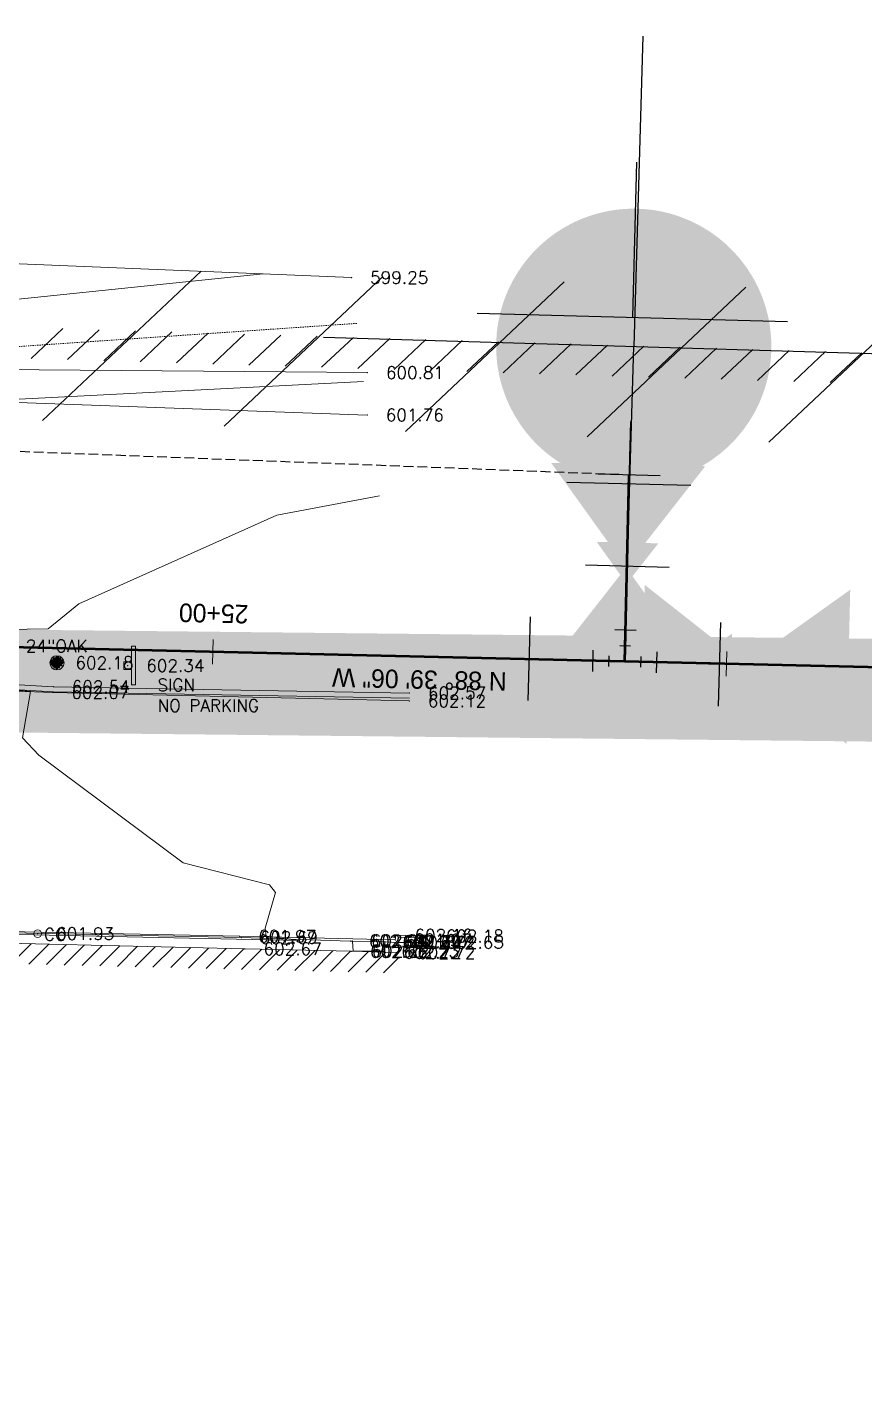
# Model space of a CAD drawing. Extents: x 2536931 to 2538613, y 7112513 to 7131087.
# Drawn here: x 2537706.1 to 2537787.6, y 7124922.6 to 7125053.7 of the extents above; entities that cross this region are included whole.
import ezdxf
from ezdxf.enums import TextEntityAlignment as Align

# ---------------------------------------------------------------- set-up
doc = ezdxf.new("R2010")
doc.units = 0
doc.header["$MEASUREMENT"] = 0
for name, pattern in [('DGN Style 3', [1.334151255252838, 0.9529651823234557, -0.3811860729293823]), ('DGN Style 4', [1.5247442917175293, 0.7623721458587647, -0.3811860729293823, 0, -0.3811860729293823]), ('HIDDEN2', [0.1875, 0.125, -0.0625])]:
    doc.linetypes.add(name, pattern=pattern)
for name, color, linetype, lineweight in [('C-FIRE-HYDT-100SCALE', 7, 'Continuous', 30), ('C-FIRE-HYDT-200SCALE', 3, 'Continuous', 30), ('C-FIRE-HYDT-20SCALE', 30, 'Continuous', 30), ('C-FIRE-HYDT-40SCALE', 1, 'Continuous', 30), ('C-WATR-INST-100SCALE', 7, 'Continuous', 30), ('C-WATR-INST-200SCALE', 3, 'Continuous', 30), ('C-WATR-INST-20SCALE', 30, 'Continuous', 30), ('C-WATR-INST-40SCALE', 1, 'Continuous', 30), ('C-WATR-UGND', 4, 'Continuous', 53), ('C-WATR-UGND-ABANDON-100', 7, 'Continuous', 13), ('C-WATR-UGND-ABANDON-20', 7, 'Continuous', 13), ('D_ALIGN_WL_20_SCALE', 7, 'Continuous', 30), ('D_ALIGN_WL_CENTERLINE', 7, 'DGN Style 4', 30), ('distance', 54, 'Continuous', 0), ('PT', 7, 'Continuous', 0), ('PTELEV', 5, 'Continuous', 0), ('V-BLDG', 8, 'Continuous', 0), ('V-BLDG-OTLN', 8, 'Continuous', 0), ('V-POWR-OVHD', 8, 'OVERHEAD_ELECTRIC', 0), ('V-PVMT-CONC', 8, 'Continuous', 0), ('V-ROAD-CURB-BACK', 8, 'Continuous', 0), ('V-ROAD-CURB-FACE', 54, 'Continuous', 0), ('V-SITE-SIGN', 8, 'Continuous', 0), ('V-SITE-VEGE', 8, 'Continuous', 0), ('V-SITE-VEGE-DESC', 8, 'Continuous', 0), ('V-SSWR-LABL', 252, 'Continuous', 0), ('V-SSWR-MHOL', 8, 'Continuous', 0), ('V-TINN-BRKL', 100, 'Continuous', 0), ('V-TOPO-MAJR', 252, 'HIDDEN2', 0), ('V-TOPO-MINR', 8, 'Continuous', 0)]:
    doc.layers.add(name, color=color, linetype=linetype, lineweight=lineweight)
doc.styles.add('PTXT', font='romans.shx')
doc.styles.add('ROMANS', font='romans.shx')
doc.styles.add('Style-BRIDGE', font='BRIDGE.shx')
doc.styles.add('Style-romans', font='romans.shx')
doc.linetypes.add('OVERHEAD_ELECTRIC', pattern='A,0.25,-0.08,["OHE",Style-romans,S=0.05,R=0,X=-0.065,Y=-0.025],-0.08', length=0.41)

# ---------------------------------------------------------------- blocks, each defined once
blk = doc.blocks.new('CO')
at = {"linetype": 'Continuous'}
blk.add_circle((0, 0), 0.01875, dxfattribs=at)
blk = doc.blocks.new('SIGN')
at = {"linetype": 'Continuous'}
for points in [[(0.01874999981373549, 0.09375), (0.03750000009313226, 0.09375), (0.03750000009313226, -0.09375), (0.01874999981373549, -0.09375)], [(0.01874999981373549, -0.01874999981373549), (-0.01874999981373549, -0.01874999981373549), (-0.01874999981373549, 0.01874999981373549), (0.01874999981373549, 0.01874999981373549)]]:
    blk.add_3dface(points, dxfattribs=at)
blk = doc.blocks.new('TREE')
at = {"linetype": 'Continuous', "flags": 128}
blk.add_lwpolyline([(0.03453942202031612, 0, 0.9999999999999999), (-0.03453942202031612, -2.114859783171583e-18, 0.9999999999999999), (0.03453942202031612, 2.114859783171583e-18)], format="xyb", dxfattribs=at)
for points in [[(0.03453942202031612, 0.004934202879667282), (-0.03453942202031612, 0.004934202879667282)], [(-0.03453942202031612, 0), (0.03453942202031612, 0)], [(-0.02960521867498755, 0.01480260957032442), (0.02960521867498755, 0.01480260957032442)], [(0.02960521867498755, 0.009868406690657139), (-0.02960521867498755, 0.009868406690657139)], [(-0.02960521867498755, 0.009868406690657139), (0.02467101579532027, 0.009868406690657139)], [(-0.02960521867498755, 0.004934202879667282), (0.02467101579532027, 0.004934202879667282)], [(0.02467101579532027, 0.02467101532965899), (-0.02467101579532027, 0.02467101532965899)], [(-0.0197368124499917, 0.0197368124499917), (0.0197368124499917, 0.0197368124499917)], [(0.01480260957032442, 0.0197368124499917), (-0.0197368124499917, 0.0197368124499917)], [(0.009868406224995852, 0.02467101532965899), (-0.009868406224995852, 0.02467101532965899)], [(-0.004934203345328569, 0.02960521914064884), (0.009868406224995852, 0.02960521914064884)], [(-0.02960521867498755, -0.004934202879667282), (0.02960521867498755, -0.004934202879667282)], [(-0.02960521867498755, -0.004934202879667282), (0.02960521867498755, -0.004934202879667282)], [(-0.02960521867498755, -0.009868406690657139), (0.02467101579532027, -0.009868406690657139)], [(0.0197368124499917, -0.01480260957032442), (-0.02467101579532027, -0.01480260957032442)], [(0.02960521867498755, -0.01480260957032442), (-0.02467101579532027, -0.01480260957032442)], [(0.01480260957032442, -0.0197368124499917), (-0.0197368124499917, -0.0197368124499917)], [(-0.01480260957032442, -0.02467101532965899), (0.01480260957032442, -0.02467101532965899)], [(-0.009868406224995852, -0.02467101532965899), (0.004934203345328569, -0.02467101532965899)], [(-0.004934203345328569, -0.02960521914064884), (0.004934203345328569, -0.02960521914064884)]]:
    blk.add_lwpolyline(points, dxfattribs=at)
blk = doc.blocks.new('WVP40SC')
at = {"layer": 'C-WATR-INST-40SCALE', "extrusion": (0, 0, -1)}
blk.add_solid([(3.999999997206032, -2.999999999534339), (3.999999998137355, 3.000000000465661), (0, 0)], dxfattribs=at)
at = {"layer": 'C-WATR-INST-40SCALE'}
blk.add_solid([(0, 0), (4, -3), (3.999999998137355, 3)], dxfattribs=at)
blk = doc.blocks.new('FHP40SC_1')
at = {"layer": 'C-FIRE-HYDT-20SCALE'}
h = blk.add_hatch(color=256, dxfattribs=at)
edge = h.paths.add_edge_path()
edge.add_arc((1.819804310798645e-05, 5.067145684733987e-05), 2.679330379298014, 0.0001726637961494825, 360.0001726637961)
for p, q in [((-1.862645149230957e-09, 6.039663467381615), (3.725290298461914e-09, -1.80443748831749e-09)), ((-6.039663473144174, -1.33877620100975e-09), (6.039663473144174, -1.629814505577087e-09))]:
    blk.add_line(p, q, dxfattribs=at)
blk = doc.blocks.new('TP20SC')
at = {"layer": 'C-WATR-INST-20SCALE'}
for p, q in [((-0.5142857143655419, 1.542857152177021), (0.5142857199534774, 1.542857146530878)), ((-4.656612873077393e-09, 1.542857145890594), (0, -2.328306436538696e-10)), ((-1.542857157997787, -0.5142857162863947), (-1.542857145890594, 0.5142857164610177)), ((-1.542857144027948, 1.746229827404022e-10), (0, -2.328306436538696e-10)), ((1.542857144959271, 4.074536263942719e-10), (0, -2.328306436538696e-10)), ((1.542857143096626, 0.5142857166938484), (1.54285713005811, -0.5142857170430943))]:
    blk.add_line(p, q, dxfattribs=at)
blk = doc.blocks.new('WVP40SC_1')
at = {"layer": 'C-WATR-INST-20SCALE', "extrusion": (0, 0, -1)}
blk.add_solid([(3.999999998137355, -3.000000000465661), (4, 2.999999999534339), (0, 2.328306436538696e-10)], dxfattribs=at)
at = {"layer": 'C-WATR-INST-20SCALE'}
blk.add_solid([(0, 2.328306436538696e-10), (4, -3.000000000698492), (4, 2.999999999534339)], dxfattribs=at)
blk = doc.blocks.new('FHP40SC')
at = {"layer": 'C-FIRE-HYDT-40SCALE'}
h = blk.add_hatch(color=256, dxfattribs=at)
edge = h.paths.add_edge_path()
edge.add_arc((1.819618046283722e-05, 5.067160236649215e-05), 2.679330379298014, 0.0001726637961494825, 360.0001726637961)
for p, q in [((-1.862645149230957e-09, 6.039663467556238), (2.793967723846436e-09, -1.57160684466362e-09)), ((-6.039663473144174, -1.222360879182816e-09), (6.039663471281528, -1.455191522836685e-09))]:
    blk.add_line(p, q, dxfattribs=at)
blk = doc.blocks.new('FHP40SC_4')
at = {"layer": 'C-FIRE-HYDT-100SCALE'}
h = blk.add_hatch(color=256, dxfattribs=at)
edge = h.paths.add_edge_path()
edge.add_arc((1.81978102773428e-05, 5.067144229542464e-05), 2.679330379298015, 0.0001726637961491858, 360.0001726637961)
for p, q in [((-1.629814505577087e-09, 6.039663467352511), (3.026798367500305e-09, -1.789885573089123e-09)), ((-6.039663474308327, -1.469743438065052e-09), (6.039663472445682, -1.644366420805454e-09))]:
    blk.add_line(p, q, dxfattribs=at)
blk = doc.blocks.new('FHP40SC_5')
at = {"layer": 'C-FIRE-HYDT-200SCALE'}
h = blk.add_hatch(color=256, dxfattribs=at)
edge = h.paths.add_edge_path()
edge.add_arc((1.819699537009001e-05, 5.067230813438073e-05), 2.679330379298015, 0.0001726637961530436, 360.0001726637961)
for p, q in [((-1.280568540096283e-09, 6.039663468422077), (1.862645149230957e-09, -9.74978320300579e-10)), ((-6.03966347174719, -2.546585164964199e-10), (6.039663469186053, 3.637978807091713e-11))]:
    blk.add_line(p, q, dxfattribs=at)
blk = doc.blocks.new('*U69')
at = {"layer": 'C-WATR-INST-200SCALE'}
for p, q in [((6.72986435360508, 9.234907546080649), (-1.408819556992967, 9.307300826534629)), ((2.660522398247849, 9.2711041867733), (2.495589022000786, -9.27123252954334)), ((-6.656915796687827, 4.151768046431243), (-6.72930950607406, -3.9869638774544)), ((6.564930977358017, -9.307429171167314), (-1.573752933356445, -9.235035888850689))]:
    blk.add_line(p, q, dxfattribs=at)
blk = doc.blocks.new('*U67')
at = {"layer": 'C-WATR-INST-200SCALE'}
blk.add_line((-28.24628989951452, 0.8995031295344234), (2.400548763282131, -0.000264754518866539), dxfattribs=at)
at = {"layer": 'C-FIRE-HYDT-200SCALE', "xscale": 5.000000000000001, "yscale": 5.000000000000001, "zscale": 5.000000000000001, "rotation": 268.3181426825738}
blk.add_blockref('FHP40SC_5', (2.40054876357317, -0.0002647619694471359), dxfattribs=at)
at = {"layer": 'C-WATR-INST-200SCALE', "rotation": 178.827949876491}
blk.add_blockref('*U69', (-25.66877488134196, 0.8467055978253484), dxfattribs=at)
blk = doc.blocks.new('TP20SC_1')
at = {"layer": 'C-WATR-INST-40SCALE'}
for p, q in [((-0.5142857125028968, 1.542857152177021), (0.5142857213504612, 1.542857146589085)), ((-3.725290298461914e-09, 1.542857145948801), (4.656612873077393e-10, -2.037268131971359e-10)), ((-1.542857157532126, -0.5142857162572909), (-1.542857145424932, 0.514285716577433)), ((-1.542857142630965, 1.746229827404022e-10), (4.656612873077393e-10, -2.037268131971359e-10)), ((1.542857144959271, 4.365574568510056e-10), (4.656612873077393e-10, -2.037268131971359e-10)), ((1.542857143096626, 0.5142857167229522), (1.542857130523771, -0.5142857169848867))]:
    blk.add_line(p, q, dxfattribs=at)
blk = doc.blocks.new('WVP40SC_8')
at = {"layer": 'C-WATR-INST-100SCALE', "extrusion": (0, 0, -1)}
blk.add_solid([(3.999999997904524, -2.999999998835847), (3.999999998050043, 3.000000001862645), (1.455191522836685e-11, 0)], dxfattribs=at)
at = {"layer": 'C-WATR-INST-100SCALE'}
blk.add_solid([(-1.455191522836685e-11, 0), (3.999999998733983, -2.99999999627471), (3.999999997919076, 2.999999998603016)], dxfattribs=at)

msp = doc.modelspace()

# ---------------------------------------------------------------- hatches: boundary and pattern name
at = {"layer": 'V-BLDG-OTLN'}
h = msp.add_hatch(dxfattribs=at)
h.set_pattern_fill('ANSI31', color=256, style=0)
h.set_pattern_definition([(45, (0, 0), (-0.8838834764831844, 0.8838834764831845), [])])
h.paths.add_polyline_path([(2537742.268, 7124963.651), (2537740.93, 7124963.69), (2537737.645, 7124963.773), (2537727.312, 7124964.009), (2537694.643, 7124964.805), (2537694.561, 7124961.824), (2537687.558, 7124962.041), (2537687.669, 7124964.955), (2537668.52, 7124965.45), (2537643.113, 7124966.063), (2537638.956, 7124966.169), (2537606.326, 7124966.94), (2537606.278756061, 7124964.940558076), (2537638.906887115, 7124964.169602236), (2537643.063388914, 7124964.063614939), (2537668.470038492, 7124963.450623394), (2537685.593383944, 7124963.007986389), (2537685.482778499, 7124960.104344361), (2537696.505057967, 7124959.762800073), (2537696.587421873, 7124962.757029386), (2537727.264808103, 7124962.009556264), (2537737.596908137, 7124961.773576819), (2537740.875605886, 7124961.690736054), (2537742.209728783, 7124961.651849063)])

# ---------------------------------------------------------------- linework, layer by layer
at = {"layer": 'C-WATR-UGND'}
for p, q in [((2537764.265415153, 7124991.95718474), (2537764.693484037, 7125010.130393294)), ((2537878.000985099, 7124989.280454865), (2537640.909025136, 7124994.86016248)), ((2537764.265415153, 7124991.95718474), (2537764.326310387, 7124994.544734378))]:
    msp.add_line(p, q, dxfattribs=at)
at = {"layer": 'C-WATR-UGND', "linetype": 'DGN Style 3', "lineweight": 30, "flags": 128}
msp.add_lwpolyline([(2537507.271466016, 7125009.909140774), (2537509.464082424, 7125009.842661556, 0.4142135622881484), (2537512.55362143, 7125012.750366617), (2537512.584048708, 7125013.753918572, -0.4165739338164965), (2537518.811410605, 7125019.567670152), (2537764.693484633, 7125010.130418597)], format="xyb", dxfattribs=at)
at = {"layer": 'C-WATR-UGND-ABANDON-100', "linetype": 'Continuous'}
for p, q in [((2537707.604176588, 7125015.389290872), (2537723.044505951, 7125029.935638495)), ((2537725.273995452, 7125014.862507078), (2537740.714324819, 7125029.4088547)), ((2537742.943814316, 7125014.335723284), (2537758.38414368, 7125028.882070906)), ((2537760.613633187, 7125013.808939489), (2537776.053962553, 7125028.35528711)), ((2537778.283452057, 7125013.282155699), (2537793.723781422, 7125027.828503316))]:
    msp.add_line(p, q, dxfattribs=at)
at = {"layer": 'C-WATR-UGND-ABANDON-20', "linetype": 'Continuous'}
for p, q in [((2537706.494026114, 7125021.428839293), (2537709.582998489, 7125024.337146306)), ((2537710.027956883, 7125021.322381207), (2537713.116929257, 7125024.230688216)), ((2537713.561887651, 7125021.215923121), (2537716.650860026, 7125024.124230131)), ((2537717.095265955, 7125021.109418065), (2537720.184238328, 7125024.017725075)), ((2537717.095818419, 7125021.109465036), (2537720.184790794, 7125024.017772045)), ((2537720.629196722, 7125021.00295998), (2537723.718169096, 7125023.91126699)), ((2537724.16312749, 7125020.896501892), (2537727.252099865, 7125023.804808903)), ((2537727.697058259, 7125020.790043806), (2537730.786030633, 7125023.698350817)), ((2537731.230989027, 7125020.68358572), (2537734.319961402, 7125023.59189273)), ((2537734.764919796, 7125020.577127633), (2537737.853892169, 7125023.485434645)), ((2537738.298850564, 7125020.470669547), (2537741.38782294, 7125023.378976558)), ((2537741.832781333, 7125020.36421146), (2537744.921753707, 7125023.272518471)), ((2537745.366712102, 7125020.257753374), (2537748.455684474, 7125023.166060383)), ((2537748.90064287, 7125020.151295288), (2537751.989615244, 7125023.059602299)), ((2537752.434573637, 7125020.0448372), (2537755.523546012, 7125022.953144212)), ((2537755.968504406, 7125019.938379116), (2537759.057476781, 7125022.846686126)), ((2537759.502435174, 7125019.831921028), (2537762.591407549, 7125022.74022804)), ((2537763.036365943, 7125019.725462941), (2537766.125338319, 7125022.633769951)), ((2537766.570296712, 7125019.619004856), (2537769.659269086, 7125022.527311865)), ((2537770.104227481, 7125019.512546769), (2537773.193199856, 7125022.420853781)), ((2537773.638158249, 7125019.406088684), (2537776.727130623, 7125022.314395694)), ((2537777.172089018, 7125019.299630596), (2537780.261061391, 7125022.207937608)), ((2537780.706019787, 7125019.193172508), (2537783.794992161, 7125022.101479521)), ((2537784.239950554, 7125019.086714423), (2537787.328922929, 7125021.995021435))]:
    msp.add_line(p, q, dxfattribs=at)
at = {"layer": 'D_ALIGN_WL_20_SCALE', "color": 2, "lineweight": 13}
for p, q in [((2537724.186772849, 7124992.900309108), (2537724.158539941, 7124991.700641278)), ((2537724.186772849, 7124992.900309108), (2537724.215005758, 7124994.099976938)), ((2537774.17293409, 7124991.724007915), (2537774.201166998, 7124992.923675744)), ((2537774.17293409, 7124991.724007915), (2537774.144701181, 7124990.524340084))]:
    msp.add_line(p, q, dxfattribs=at)
at = {"layer": 'D_ALIGN_WL_CENTERLINE', "color": 2, "lineweight": 13}
msp.add_line((2537878.0009851, 7124989.2804549), (2537640.9090251, 7124994.8601625), dxfattribs=at)
at = {"layer": 'distance', "color": 7, "linetype": 'Continuous', "lineweight": 0, "const_width": 10}
msp.add_lwpolyline([(2537498.551679675, 7125029.69688463), (2537623.411844704, 7125028.706455342), (2537656.113292171, 7124990.574884481), (2537889.978395614, 7124988.098811259), (2537909.301974338, 7124960.86200582), (2537904.842713139, 7124796.450657406)], dxfattribs=at)
at = {"layer": 'PT'}
for p in [(2537737.687, 7125029.306, 599.2530000000261), (2537739.222, 7125020.06, 600.8070000000298), (2537739.207, 7125015.936, 601.7649999996647), (2537709.006, 7124991.832, 602.1790000000037), (2537715.905, 7124991.564, 602.339999999851), (2537708.605, 7124988.95, 602.0740000000224), (2537708.646, 7124989.499, 602.5449999999255), (2537743.304, 7124988.126, 602.1239999998361), (2537743.316, 7124988.894, 602.5729999998584), (2537707.131, 7124965.495, 601.9269999996759), (2537742.002, 7124965.333, 602.1569999996573), (2537726.789, 7124965.237, 601.9679999998771), (2537726.943, 7124965.117, 602.6899999999441), (2537727.312, 7124964.009, 602.6739999996498), (2537737.55, 7124964.77, 602.6399999996647), (2537737.761, 7124964.768, 602.2390000000596), (2537740.789, 7124964.69, 602.2659999998286), (2537740.926, 7124964.694, 602.6879999996163), (2537740.949, 7124964.709, 602.7039999999106), (2537741.927, 7124964.88, 601.969000000041), (2537742.229, 7124964.625, 602.719000000041), (2537745.037, 7124965.255, 602.1790000000037), (2537745.053, 7124964.643, 602.6499999999069), (2537737.645, 7124963.773, 602.6579999998212), (2537737.8312256, 7124963.804316808, 602.2160000000149), (2537740.700856299, 7124963.775900102, 602.2309999996796), (2537740.93, 7124963.69, 602.7209999999031), (2537742.268, 7124963.651, 602.7239999999292)]:
    msp.add_point(p, dxfattribs=at)
at = {"layer": 'V-BLDG', "flags": 128}
msp.add_lwpolyline([(2537606.326, 7124966.94), (2537638.956, 7124966.169), (2537643.113, 7124966.063), (2537668.52, 7124965.45), (2537687.669, 7124964.955), (2537687.558, 7124962.041), (2537694.561, 7124961.824), (2537694.643, 7124964.805), (2537727.312, 7124964.009), (2537737.645, 7124963.773), (2537740.93, 7124963.69), (2537742.268, 7124963.651)], dxfattribs=at)
at = {"layer": 'V-POWR-OVHD'}
msp.add_line((2537695.379, 7125020.447), (2537739.222, 7125020.06), dxfattribs=at)
at = {"layer": 'V-PVMT-CONC', "flags": 128}
msp.add_lwpolyline([(2537694.643, 7124964.805), (2537694.698, 7124965.756), (2537726.943, 7124965.117), (2537737.55, 7124964.77), (2537737.761, 7124964.768), (2537740.789, 7124964.69), (2537740.949, 7124964.709), (2537740.926, 7124964.694), (2537742.229, 7124964.625), (2537742.268, 7124963.651)], dxfattribs=at)
at = {"layer": 'V-ROAD-CURB-BACK', "flags": 128}
msp.add_lwpolyline([(2537607.241, 7125014.34), (2537607.049, 7125002.957000001, 0.4428263684722744), (2537617.553, 7124992.112), (2537643.277, 7124991.637), (2537678.386, 7124990.735), (2537695.39, 7124990.292), (2537708.646, 7124989.499), (2537743.316, 7124988.894)], format="xyb", dxfattribs=at)
msp.add_lwpolyline([(2537742.229, 7124964.625), (2537745.053, 7124964.643)], dxfattribs=at)
at = {"layer": 'V-ROAD-CURB-FACE', "flags": 128}
msp.add_lwpolyline([(2537743.307276206, 7124988.394076111), (2537708.626700667, 7124988.999260657), (2537695.368554143, 7124989.792389066), (2537678.373158528, 7124990.235164931), (2537643.265963595, 7124991.137118557), (2537617.556326891, 7124991.611853333, -0.4421311617808217), (2537606.549268821, 7125002.977153932), (2537606.741071111, 7125014.348432429), (2537607.241, 7125014.34)], format="xyb", dxfattribs=at)
msp.add_lwpolyline([(2537745.049813095, 7124965.142989844), (2537742.225813095, 7124965.124989844), (2537742.229, 7124964.625)], dxfattribs=at)
at = {"layer": 'V-TINN-BRKL', "extrusion": (-0.0001308775479463632, 0.03285026453453715, 0.9994602758444573), "elevation": 234327.2044021477, "flags": 128}
msp.add_lwpolyline([(-2566106.873998419, -7110936.875502652), (-2566106.873998419, -7110937.880052799)], dxfattribs=at)
at = {"layer": 'V-TINN-BRKL', "extrusion": (0.02442514571433997, 0.0001556843565361613, 0.9997016495030977), "elevation": 63696.50844023179, "flags": 128}
msp.add_lwpolyline([(7108644.813912408, -2582318.445906742), (7108644.813912408, -2582321.270806918)], dxfattribs=at)
at = {"layer": 'V-TINN-BRKL'}
for points in [[(2537601.634, 7125032.685, 595.2909999997355), (2537632.083, 7125032.21, 596.1179999997839), (2537675.906, 7125031.635, 597.335999999661), (2537695.85, 7125031.037, 598.0219999998808), (2537737.687, 7125029.306, 599.2530000000261)], [(2537600.803, 7125018.695, 597.9259999999776), (2537631.422, 7125018.975, 598.49199999962), (2537675.57, 7125016.349, 600.5349999996834), (2537695.358, 7125017.499, 600.875), (2537739.207, 7125015.936, 601.7649999996647)], [(2537695.39, 7124990.292, 602.0570000000298), (2537708.646, 7124989.499, 602.5449999999255), (2537743.316, 7124988.894, 602.5729999998584)], [(2537695.976, 7124989.404, 601.6429999996908), (2537708.605, 7124988.95, 602.0740000000224), (2537743.304, 7124988.126, 602.1239999998361)], [(2537600.522, 7124968.875, 600.4269999996759), (2537606.456, 7124968.067, 600.6299999998882), (2537642.717, 7124967.222, 601.2679999996908), (2537668.202, 7124966.544, 601.8459999999031), (2537687.809, 7124966.072, 601.8240000000224), (2537694.542, 7124965.907, 601.7099999999627), (2537726.789, 7124965.237, 601.9679999998771), (2537741.927, 7124964.88, 601.969000000041), (2537742.002, 7124965.333, 602.1569999996573), (2537745.037, 7124965.255, 602.1790000000037)], [(2537606.326, 7124966.94, 601.1699999999255), (2537638.956, 7124966.169, 601.8619999997318), (2537643.113, 7124966.063, 601.9389999997802), (2537668.52, 7124965.45, 602.3499999996275), (2537687.669, 7124964.955, 602.4439999996684), (2537687.558, 7124962.041, 602.2539999997243), (2537694.561, 7124961.824, 602.2579999999143), (2537694.643, 7124964.805, 602.4269999996759), (2537727.312, 7124964.009, 602.6739999996498), (2537737.645, 7124963.773, 602.6579999998212), (2537740.93, 7124963.69, 602.7209999999031), (2537742.268, 7124963.651, 602.7239999999292)], [(2537694.643, 7124964.805, 602.4269999996759), (2537694.698, 7124965.756, 602.4079999998212), (2537726.943, 7124965.117, 602.6899999999441), (2537737.55, 7124964.77, 602.6399999996647), (2537737.761, 7124964.768, 602.2390000000596), (2537740.789, 7124964.69, 602.2659999998286), (2537740.949, 7124964.709, 602.7039999999106), (2537740.926, 7124964.694, 602.6879999996163), (2537742.229, 7124964.625, 602.719000000041), (2537742.268, 7124963.651, 602.7239999999292)], [(2537737.761, 7124964.768, 602.2390000000596), (2537737.831225596, 7124963.804316848, 602.2160000000149), (2537740.700856319, 7124963.775900139, 602.2309999996796), (2537740.789, 7124964.69, 602.2659999998286)]]:
    msp.add_polyline3d(points, dxfattribs=at)
at = {"layer": 'V-TOPO-MAJR', "elevation": 600, "flags": 128}
msp.add_lwpolyline([(2537738.194061844, 7125024.845857324), (2537704.845833431, 7125022.566519368), (2537675.62619256, 7125018.905427008), (2537666.124641265, 7125018.486721171), (2537647.154804438, 7125006.489407128), (2537645.789946422, 7125005.319977275), (2537644.273465512, 7125001.389451695), (2537643.769101883, 7125001.177864516), (2537643.594043667, 7124999.748703056), (2537641.845454916, 7124997.740436258), (2537624.593336449, 7124995.932678093), (2537619.090089985, 7124996.14171242), (2537615.944058682, 7124995.508112268), (2537614.276898873, 7124992.546095533), (2537616.996103776, 7124991.857183104), (2537624.31848216, 7124991.259351988), (2537623.599603648, 7124989.230555433), (2537622.110563754, 7124987.009365692), (2537614.119329847, 7124984.178395073), (2537611.195521967, 7124981.959127564), (2537600.246705972, 7124976.635545175)], dxfattribs=at)
at = {"layer": 'V-TOPO-MINR', "flags": 128}
for points, elevation in [([(2537599.850873253, 7124995.173011971), (2537607.022739033, 7124998.228568441), (2537606.600672579, 7125000.841661043), (2537607.089084211, 7125005.333450873), (2537609.476812206, 7125008.996360788), (2537616.020229903, 7125009.818572575), (2537624.192236196, 7125010.294142642), (2537632.094093107, 7125011.575376391), (2537634.926057518, 7125012.489856765), (2537635.919514148, 7125013.24007175), (2537636.286316853, 7125014.411675378), (2537645.771500721, 7125020.315344811), (2537651.242680199, 7125021.614879345), (2537653.034797856, 7125022.406795667), (2537660.014679244, 7125023.148358486), (2537676.925716948, 7125023.811713509), (2537689.250766829, 7125025.548086322), (2537729.088493906, 7125029.661761978)], 599), ([(2537701.516567415, 7125017.279477526), (2537738.834866052, 7125019.209309786)], 601), ([(2537740.402068069, 7125008.071061879), (2537730.400080041, 7125006.183174027), (2537711.136412968, 7124997.583044371), (2537708.141442643, 7124995.144946321), (2537701.944931226, 7124995.052327136), (2537700.891125495, 7124992.444190129), (2537694.553713829, 7124990.739142426), (2537691.64780695, 7124990.38949421), (2537706.436679815, 7124989.027948952), (2537705.650160274, 7124984.528165704), (2537707.235978389, 7124982.848475156), (2537721.299490565, 7124972.39564151), (2537729.684560472, 7124970.227543337), (2537730.278192214, 7124969.495028802), (2537729.267431886, 7124966.040669616), (2537729.364746031, 7124965.25325397), (2537732.536241004, 7124964.840573199), (2537694.573587903, 7124965.623825577), (2537694.552054745, 7124963.746288321), (2537688.262158462, 7124964.327057225), (2537687.631235663, 7124964.712253073), (2537687.776958989, 7124965.891853554), (2537645.780533753, 7124966.920038636), (2537646.883868613, 7124965.972019466)], 602)]:
    msp.add_lwpolyline(points, dxfattribs=dict(at, elevation=elevation))

# ---------------------------------------------------------------- block references
at = {"layer": 'C-FIRE-HYDT-100SCALE', "xscale": 2.5, "yscale": 2.5, "zscale": 2.5, "rotation": 358.481419031682}
msp.add_blockref('FHP40SC_4', (2537765.006828982, 7125025.438427814), dxfattribs=at)
at = {"layer": 'C-FIRE-HYDT-200SCALE', "rotation": 90.00056182175932}
msp.add_blockref('*U67', (2537765.140319559, 7125020.204197289), dxfattribs=at)
at = {"layer": 'C-FIRE-HYDT-20SCALE', "xscale": 0.5000000000000001, "yscale": 0.5000000000000001, "zscale": 0.5000000000000001, "rotation": 358.6520276844963}
msp.add_blockref('FHP40SC_1', (2537764.693463018, 7125010.130393762), dxfattribs=at)
at = {"layer": 'C-FIRE-HYDT-40SCALE', "rotation": 358.650088894831}
msp.add_blockref('FHP40SC', (2537764.672883903, 7125009.255836436), dxfattribs=at)
at = {"layer": 'C-WATR-INST-100SCALE', "xscale": 2.5, "yscale": 2.5, "zscale": 2.5}
for p, rotation in [((2537764.397526612, 7125001.116204397), 88.8044550602962), ((2537776.032325515, 7124991.680048778), 358.6514820230408)]:
    msp.add_blockref('WVP40SC_8', p, dxfattribs=dict(at, rotation=rotation))
at = {"layer": 'C-WATR-INST-20SCALE', "xscale": 0.5000000000000001, "yscale": 0.5000000000000001, "zscale": 0.5000000000000001}
for p, rotation in [((2537764.348795755, 7124995.499060578), 88.65202768121405), ((2537759.177084564, 7124992.076849234), 358.6522883208548), ((2537769.174316483, 7124991.841574995), 358.6522883208548)]:
    msp.add_blockref('WVP40SC_1', p, dxfattribs=dict(at, rotation=rotation))
at = {"layer": 'C-WATR-INST-20SCALE', "rotation": 358.6506508581126}
msp.add_blockref('TP20SC', (2537764.265415153, 7124991.95718474), dxfattribs=at)
at = {"layer": 'C-WATR-INST-40SCALE'}
for p, rotation in [((2537764.443669741, 7124999.52479343), 268.6506507174742), ((2537770.608625097, 7124991.807820067), 358.175074568125)]:
    msp.add_blockref('WVP40SC', p, dxfattribs=dict(at, rotation=rotation))
at = {"layer": 'C-WATR-INST-40SCALE', "xscale": 2.000000000226626, "yscale": 2.000000000226626, "zscale": 2.000000000226626, "rotation": 358.6506505578102}
msp.add_blockref('TP20SC_1', (2537764.265415153, 7124991.95718474), dxfattribs=at)
at = {"layer": 'V-SITE-SIGN', "xscale": 20, "yscale": 20, "zscale": 20}
msp.add_blockref('SIGN', (2537715.905, 7124991.564), dxfattribs=at)
at = {"layer": 'V-SITE-VEGE', "xscale": 20, "yscale": 20, "zscale": 20}
msp.add_blockref('TREE', (2537709.006, 7124991.832), dxfattribs=at)
at = {"layer": 'V-SSWR-MHOL', "xscale": 20, "yscale": 20, "zscale": 20}
msp.add_blockref('CO', (2537707.131, 7124965.495), dxfattribs=at)

# ---------------------------------------------------------------- texts
at = {"layer": 'D_ALIGN_WL_20_SCALE', "color": 2, "lineweight": 13, "style": 'Style-BRIDGE'}
for s, p in [('25+00', (2537724.286423453, 7124997.534403886)), ('N 88%%d 39\' 06" W', (2537744.302337047, 7124991.106223569))]:
    msp.add_text(s, height=1.8, rotation=178.6518535017955, dxfattribs=at).set_placement(p, align=Align.CENTER)
at = {"layer": 'PTELEV', "style": 'PTXT'}
for s, p in [('599.25', (2537739.486999998, 7125028.705999993, 599.2530000000261)), ('600.81', (2537741.021999998, 7125019.460000001, 600.8070000000298)), ('601.76', (2537741.006999999, 7125015.336000003, 601.7649999996647)), ('602.18', (2537710.806000002, 7124991.232000001, 602.1790000000037)), ('602.34', (2537717.704999998, 7124990.964000002, 602.339999999851)), ('602.07', (2537710.404999999, 7124988.349999994, 602.0740000000224)), ('602.54', (2537710.445999999, 7124988.899000004, 602.5449999999255)), ('602.57', (2537745.115999999, 7124988.294000007, 602.5729999998584)), ('602.12', (2537745.104000002, 7124987.525999993, 602.1239999998361)), ('601.93', (2537708.931000002, 7124964.895000003, 601.9269999996759)), ('601.97', (2537728.588999997, 7124964.637000002, 601.9679999998771)), ('602.69', (2537728.742999999, 7124964.516999997, 602.6899999999441)), ('602.64', (2537739.349999998, 7124964.170000002, 602.6399999996647)), ('602.24', (2537739.561000004, 7124964.167999998, 602.2390000000596)), ('601.97', (2537743.726999998, 7124964.279999994, 601.969000000041)), ('602.16', (2537743.801999999, 7124964.732999995, 602.1569999996573)), ('602.18', (2537746.836999999, 7124964.654999994, 602.1790000000037)), ('602.67', (2537729.112000001, 7124963.409000002, 602.6739999996498)), ('602.66', (2537739.445000002, 7124963.173, 602.6579999998212)), ('602.22', (2537739.631225599, 7124963.204316807, 602.2160000000149)), ('602.23', (2537742.5008563, 7124963.175900101, 602.2309999996796)), ('602.27', (2537742.588999997, 7124964.089999996, 602.2659999998286)), ('602.69', (2537742.725999998, 7124964.093999997, 602.6879999996163)), ('602.72', (2537742.729999999, 7124963.090000004, 602.7209999999031)), ('602.70', (2537742.749000002, 7124964.108999997, 602.7039999999106)), ('602.72', (2537744.029000003, 7124964.024999999, 602.719000000041)), ('602.72', (2537744.067999998, 7124963.050999999, 602.7239999999292)), ('602.65', (2537746.852999998, 7124964.042999998, 602.6499999999069))]:
    msp.add_text(s, height=1.2, dxfattribs=at).set_placement(p)
at = {"layer": 'V-SITE-SIGN', "insert": (2537718.8011827, 7124990.280098507), "char_height": 1.2, "attachment_point": 1, "style": 'ROMANS'}
msp.add_mtext('SIGN\\PNO PARKING', dxfattribs=at)
at = {"layer": 'V-SITE-VEGE-DESC', "insert": (2537705.976452825, 7124994.07294197), "char_height": 1.2, "attachment_point": 1, "style": 'ROMANS'}
msp.add_mtext('24"OAK ', dxfattribs=at)
at = {"layer": 'V-SSWR-LABL', "insert": (2537707.747382107, 7124966.015185145), "char_height": 1.2, "attachment_point": 1, "style": 'ROMANS'}
msp.add_mtext('CO', dxfattribs=at)

doc.saveas('drawing.dxf')
